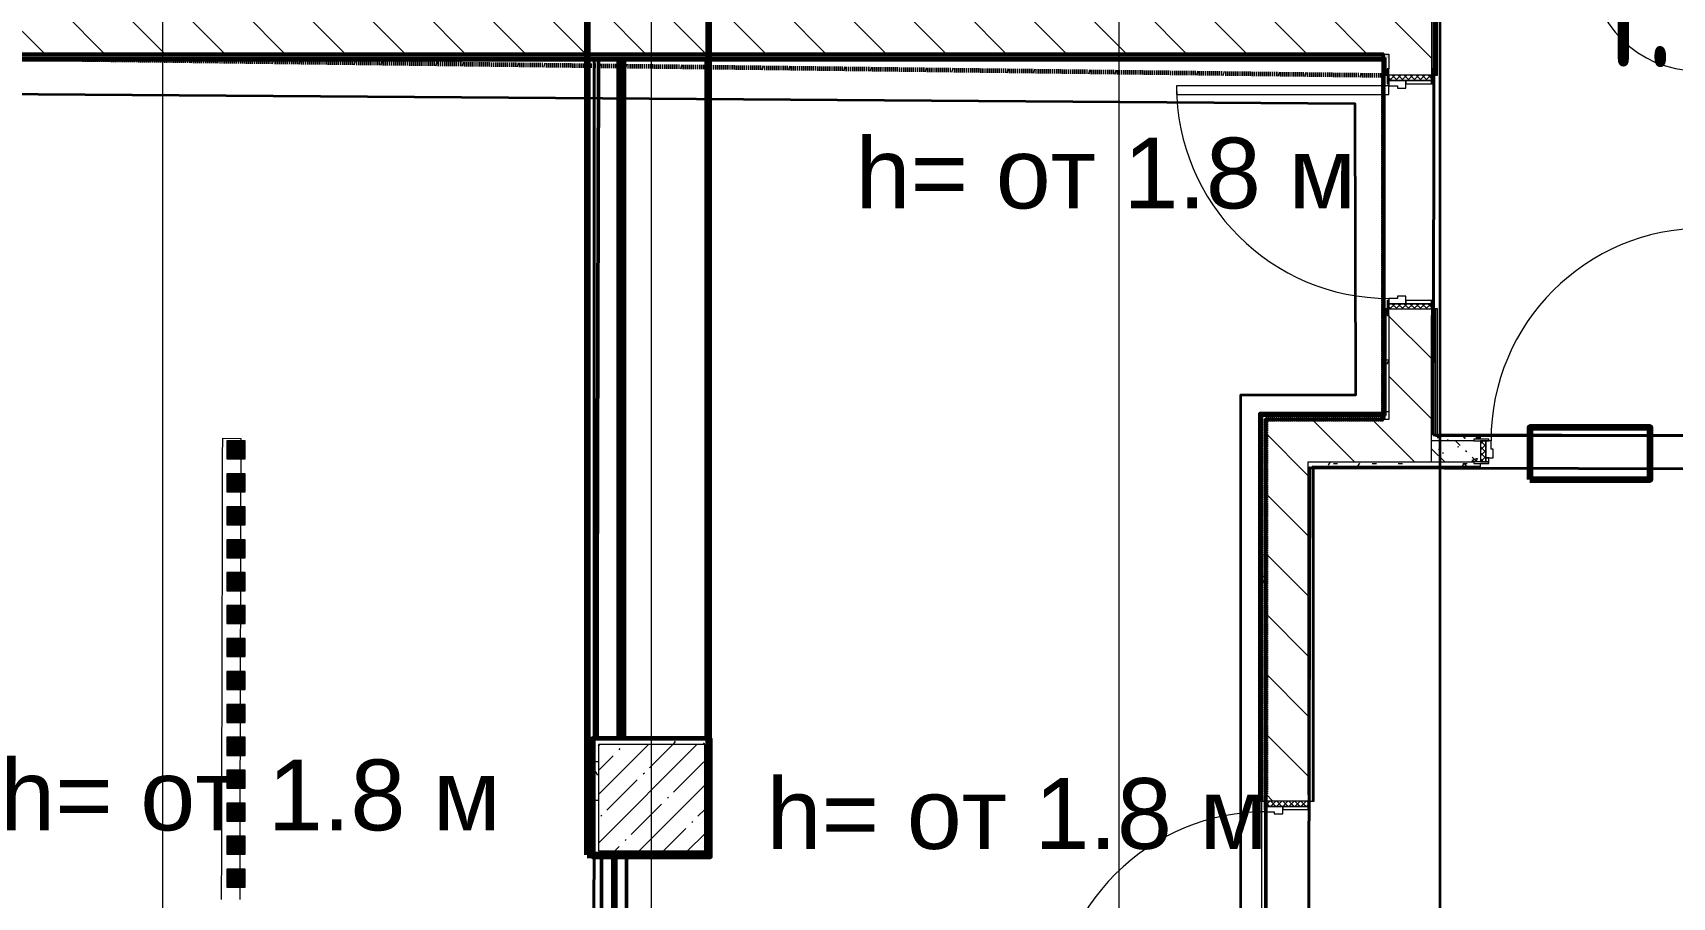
# Model space of a CAD drawing. Header units: millimetres. Extents: x -249154 to 415037, y -45458 to 354837.
# Drawn here: x 51613 to 59327, y 16415 to 20484 of the extents above; entities that cross this region are included whole.
import ezdxf

# ---------------------------------------------------------------- set-up
doc = ezdxf.new("R2010")
doc.units = ezdxf.units.MM
doc.linetypes.add('200_ШТРИХ__ш1_п0_6_', pattern=[320, 200, -120])
for name, color, linetype, lineweight in [('0) НЗ Ремонт штукатурка', 6, 'Continuous', 60), ('1) FK16', 1, 'Continuous', 50), ('1) FK2', 82, 'Continuous', 50), ('1) FK9 Плитка кухня', 102, 'Continuous', 40), ('2)1 штукатурка', 4, 'Continuous', 35), ('2)3 штукатурка', 1, 'Continuous', 50), ('3.3) Шпаклевка баз. фин. WD5-13', 160, 'Continuous', 140), ('4.4) РВР ремонт Штукатурки', 160, 'зигзаг', 35), ('5.10) WD10', 6, 'Continuous', 40), ('501 заделка отвертсии ком', 5, 'Continuous', 158), ('545 штукатурка цементом', 6, 'Continuous', 60), ('839 штук откосы', 3, 'Continuous', 158), ('874 шпакл откосы', 5, 'Continuous', 158), ('A-AREA-BNDY', 7, 'Continuous', 5), ('A-AREA-IDEN', 7, 'Continuous', 9), ('A-DOOR-2', 7, 'Continuous', 5), ('A-DOOR-FRAM-2', 7, 'Continuous', 5), ('A-FLOR', 7, 'Continuous', 9), ('A-WALL', 7, 'Continuous', 5), ('I-WALL', 7, 'Continuous', 5), ('S-COLS', 7, 'Continuous', 9), ('S-COLS-1', 7, 'Continuous', 5), ('Оси', 7, 'Continuous', 9)]:
    doc.layers.add(name, color=color, linetype=linetype, lineweight=lineweight)
for name, color, linetype, lineweight, true_color in [('1) FK10', 7, 'Continuous', 50, 0x11d2ff), ('A-DOOR-1', 7, 'Continuous', 5, 0xc0c0c0), ('A-DOOR-FRAM-1', 7, 'Continuous', 5, 0xc0c0c0), ('A-WALL-1', 9, 'Continuous', 5, 0x808080), ('A-WALL-FNSH-1', 9, 'Continuous', 5, 0x808080)]:
    doc.layers.add(name, color=color, linetype=linetype, lineweight=lineweight, true_color=true_color)
doc.styles.get("Standard").update_dxf_attribs({"font": 'arial.ttf'})
doc.styles.add('СПДС', font='ГОСТ тип А.ttf', dxfattribs={"width": 0.9})
doc.linetypes.add('зигзаг', pattern='A,0.00254,-5.08,[131,ltypeshp.shx,S=5.08,R=0,X=-5.08,Y=0],-10.16,[131,ltypeshp.shx,S=5.08,R=180,X=5.08,Y=0],-5.08', length=20.32254)
pattern_1 = [(135, (1751.41, 164.685), (-14.14214, -14.14214), []), (225, (1751.41, 164.685), (14.14214, -14.14214), [])]
pattern_2 = [(45, (-371.384, 164.685), (-14.1421, 14.1421), []), (135, (-371.384, 164.685), (-14.1421, -14.1421), [])]
pattern_3 = [(135, (64.7, -136.06), (-141.42136, -141.42136), [])]
pattern_4 = [(0, (64.7, -136.06), (243.84, 60.96), [20.117, -162.763, 20.117, -162.763, -975.36]), (0, (64.7, -136.06), (243.84, 60.96), [-365.76, 20.117, -345.643, 20.117, -162.763, -426.72]), (0, (64.7, -136.06), (243.84, 60.96), [-914.4, 20.117, -101.803, 20.117, -284.683]), (120, (156.14, -105.58), (-174.71291, 180.691634), [20.117, -162.763, 20.117, -162.763, -975.36]), (120, (156.14, -105.58), (-174.71291, 180.691634), [-365.76, 20.117, -345.643, 20.117, -162.763, -426.72]), (120, (156.14, -105.58), (-174.71291, 180.691634), [-914.4, 20.117, -101.803, 20.117, -284.683]), (240, (186.62, 16.34), (-69.12709, -241.651634), [20.117, -162.763, 20.117, -162.763, -975.36]), (240, (186.62, 16.34), (-69.12709, -241.651634), [-365.76, 20.117, -345.643, 20.117, -162.763, -426.72]), (240, (186.62, 16.34), (-69.12709, -241.651634), [-914.4, 20.117, -101.803, 20.117, -284.683])]

# ---------------------------------------------------------------- blocks, each defined once
blk = doc.blocks.new('110_Дверь_СКБ_1Ст_Внутренняя1 - Д-12 1100x2100h_дверь в горячий цех-32113407-Объем проектирования 1 этажа')
at = {"layer": 'A-DOOR-2'}
h = blk.add_hatch(dxfattribs=at)
h.set_pattern_fill('FP_75', color=256, style=0, pattern_type=2)
h.set_pattern_definition(pattern_1)
h.paths.add_polyline_path([(537.5, 100), (537.5, -100), (562.5, -100), (562.5, 100)])
at = {"layer": 'A-DOOR-FRAM-2'}
h = blk.add_hatch(dxfattribs=at)
h.set_pattern_fill('FP_76', color=256, style=0, pattern_type=2)
h.set_pattern_definition(pattern_2)
h.paths.add_polyline_path([(-537.5, 7), (-537.5, -100), (-512.5, -99.9), (-512.5, 100), (-537.5, 100)])
at = {"layer": 'A-DOOR-1'}
for p, q in [((-487.5, 1100), (-487.5, 100)), ((-447.5, 1100), (-487.5, 1100)), ((-447.5, 100), (-447.5, 1100)), ((-487.5, 100), (-447.5, 100))]:
    blk.add_line(p, q, dxfattribs=at)
blk.add_arc((-487.5, 100), 1000, 360, 90, dxfattribs=at)
at = {"layer": 'A-DOOR-FRAM-1'}
for p, q in [((-497.5, 108), (-567.5, 108)), ((-567.5, 108), (-567.5, 100)), ((-567.5, 100), (-497.5, 100)), ((-512.5, 100), (-537.5, 100)), ((-537.5, 100), (-537.5, -100)), ((-487.5, 100), (-512.5, 100)), ((-512.5, 100), (-512.5, 20)), ((-512.5, -100), (-512.5, 100)), ((-497.5, 100), (-512.5, 100)), ((-512.5, 100), (-512.5, 99)), ((-512.5, 99), (-497.5, 99)), ((-497.5, 100), (-497.5, 108)), ((-497.5, 99), (-497.5, 100)), ((-487.5, 60), (-487.5, 100)), ((512.5, 100), (512.5, 60)), ((537.5, 100), (512.5, 100)), ((592.5, 108), (522.5, 108)), ((522.5, 108), (522.5, 100)), ((537.5, 100), (522.5, 100)), ((522.5, 100), (522.5, 99)), ((522.5, 100), (592.5, 100)), ((522.5, 99), (537.5, 99)), ((537.5, 20), (537.5, 100)), ((562.5, 100), (537.5, 100)), ((537.5, 100), (537.5, -100)), ((537.5, 99), (537.5, 100)), ((562.5, -100), (562.5, 100)), ((592.5, 100), (592.5, 108)), ((-512.5, 20), (-477.5, 20)), ((-497.5, 20), (-512.5, 20)), ((-512.5, 20), (-512.5, -100)), ((-497.5, -100), (-497.5, 20)), ((-477.5, 60), (-487.5, 60)), ((-477.5, 20), (-477.5, 60)), ((512.5, 60), (502.5, 60)), ((502.5, 60), (502.5, 20)), ((502.5, 20), (537.5, 20)), ((537.5, 20), (522.5, 20)), ((522.5, 20), (522.5, -100)), ((537.5, -100), (537.5, 20)), ((-497.5, -100), (-567.5, -100)), ((-567.5, -100), (-567.5, -108)), ((-567.5, -108), (-497.5, -108)), ((-537.5, -100), (-512.5, -100)), ((-512.5, -100), (-497.5, -100)), ((-497.5, -108), (-497.5, -100)), ((522.5, -100), (537.5, -100)), ((592.5, -100), (522.5, -100)), ((522.5, -100), (522.5, -108)), ((522.5, -108), (592.5, -108)), ((537.5, -100), (562.5, -100)), ((592.5, -108), (592.5, -100))]:
    blk.add_line(p, q, dxfattribs=at)
blk = doc.blocks.new('110_Дверь_СКБ_1Ст_Внутренняя1 - Д-11 1100x2100h_кладовые _все__ коридор _между помещениями блока столовой__ моечные _все_-32089444-Объем проектирования 1 этажа')
at = {"layer": 'A-DOOR-2'}
h = blk.add_hatch(dxfattribs=at)
h.set_pattern_fill('FP_44', color=256, style=0, pattern_type=2)
h.set_pattern_definition([(135, (1751.41, 114.685), (-14.14214, -14.14214), []), (225, (1751.41, 114.685), (14.14214, -14.14214), [])])
h.paths.add_polyline_path([(537.5, -50), (562.5, -50), (562.5, 50), (537.5, 48.6)])
at = {"layer": 'A-DOOR-FRAM-2'}
h = blk.add_hatch(dxfattribs=at)
h.set_pattern_fill('FP_45', color=256, style=0, pattern_type=2)
h.set_pattern_definition([(45, (-371.384, 114.685), (-14.1421, 14.1421), []), (135, (-371.384, 114.685), (-14.1421, -14.1421), [])])
h.paths.add_polyline_path([(-537.5, -50), (-512.5, -50), (-512.5, 50), (-537.5, 50)])
at = {"layer": 'A-DOOR-1'}
for p, q in [((512.5, 1050), (472.5, 1050)), ((472.5, 1050), (472.5, 50)), ((512.5, 50), (512.5, 1050)), ((472.5, 50), (512.5, 50))]:
    blk.add_line(p, q, dxfattribs=at)
blk.add_arc((512.5, 50), 1000, 90, 180, dxfattribs=at)
at = {"layer": 'A-DOOR-FRAM-1'}
for p, q in [((-497.5, 58), (-567.5, 58)), ((-567.5, 58), (-567.5, 50)), ((-567.5, 50), (-497.5, 50)), ((-512.5, 50), (-537.5, 50)), ((-537.5, 50), (-537.5, -50)), ((-487.5, 50), (-512.5, 50)), ((-512.5, 50), (-512.5, -30)), ((-512.5, -50), (-512.5, 50)), ((-497.5, 50), (-512.5, 50)), ((-512.5, 50), (-512.5, 49)), ((-512.5, 49), (-497.5, 49)), ((-497.5, 50), (-497.5, 58)), ((-497.5, 49), (-497.5, 50)), ((-487.5, 10), (-487.5, 50)), ((-477.5, 10), (-487.5, 10)), ((-477.5, -30), (-477.5, 10)), ((512.5, 10), (502.5, 10)), ((502.5, 10), (502.5, -30)), ((512.5, 50), (512.5, 10)), ((537.5, 50), (512.5, 50)), ((592.5, 58), (522.5, 58)), ((522.5, 58), (522.5, 50)), ((537.5, 50), (522.5, 50)), ((522.5, 50), (522.5, 49)), ((522.5, 50), (592.5, 50)), ((522.5, 49), (537.5, 49)), ((537.5, -30), (537.5, 50)), ((562.5, 50), (537.5, 50)), ((537.5, 50), (537.5, -50)), ((537.5, 49), (537.5, 50)), ((562.5, -50), (562.5, 50)), ((592.5, 50), (592.5, 58)), ((-497.5, -50), (-567.5, -50)), ((-567.5, -50), (-567.5, -58)), ((-567.5, -58), (-497.5, -58)), ((-537.5, -50), (-512.5, -50)), ((-512.5, -30), (-477.5, -30)), ((-497.5, -30), (-512.5, -30)), ((-512.5, -30), (-512.5, -50)), ((-512.5, -50), (-497.5, -50)), ((-497.5, -50), (-497.5, -30)), ((-497.5, -58), (-497.5, -50)), ((502.5, -30), (537.5, -30)), ((537.5, -30), (522.5, -30)), ((522.5, -30), (522.5, -50)), ((522.5, -50), (537.5, -50)), ((592.5, -50), (522.5, -50)), ((522.5, -50), (522.5, -58)), ((522.5, -58), (592.5, -58)), ((537.5, -50), (537.5, -30)), ((537.5, -50), (562.5, -50)), ((592.5, -58), (592.5, -50))]:
    blk.add_line(p, q, dxfattribs=at)
blk = doc.blocks.new('BSC_Колонна _Прямоугольная - 500х500-V88-Объем проектирования 1 этажа')
at = {"layer": 'S-COLS-1'}
h = blk.add_hatch(dxfattribs=at)
h.set_pattern_fill('FP_106', color=256, style=0, pattern_type=2)
h.set_pattern_definition([(45, (-54460, -17020), (-114.04925, 114.04925), []), (45, (-54345.95, -17020), (-114.04925, 114.04925), [201.613, -40.323, 6.706, -33.617])])
h.paths.add_polyline_path([(-250, -250), (250, -250), (250, 250), (-250, 250), (-250, -228)])
for p, q in [((250, 250), (-250, 250)), ((-250, 250), (-250, -250)), ((250, -250), (250, 250)), ((-250, -250), (250, -250))]:
    blk.add_line(p, q, dxfattribs=at)
blk = doc.blocks.new('110_Дверь_СКБ_1Ст_Внутренняя1 - Д-12 EIW 1100x2100h_кладовые _все__ коридор _между помещениями блока столовой__ моечные _все_-32936079-Объем проектирования 1 этажа')
at = {"layer": 'A-DOOR-2'}
h = blk.add_hatch(dxfattribs=at)
h.set_pattern_fill('FP_75', color=256, style=0, pattern_type=2)
h.set_pattern_definition(pattern_1)
h.paths.add_polyline_path([(537.5, -100), (562.5, -100), (562.5, 100), (537.5, 100)])
at = {"layer": 'A-DOOR-FRAM-2'}
h = blk.add_hatch(dxfattribs=at)
h.set_pattern_fill('FP_76', color=256, style=0, pattern_type=2)
h.set_pattern_definition(pattern_2)
h.paths.add_polyline_path([(-537.5, -100), (-512.5, -99.2), (-512.5, 100), (-537.5, 100)])
at = {"layer": 'A-DOOR-1'}
for p, q in [((512.5, 1100), (472.5, 1100)), ((472.5, 1100), (472.5, 100)), ((512.5, 100), (512.5, 1100)), ((472.5, 100), (512.5, 100))]:
    blk.add_line(p, q, dxfattribs=at)
blk.add_arc((512.5, 100), 1000, 90, 180, dxfattribs=at)
at = {"layer": 'A-DOOR-FRAM-1'}
for p, q in [((-497.5, 108), (-567.5, 108)), ((-567.5, 108), (-567.5, 100)), ((-567.5, 100), (-497.5, 100)), ((-512.5, 100), (-537.5, 100)), ((-537.5, 100), (-537.5, -100)), ((-487.5, 100), (-512.5, 100)), ((-512.5, 100), (-512.5, 20)), ((-512.5, -100), (-512.5, 100)), ((-497.5, 100), (-512.5, 100)), ((-512.5, 100), (-512.5, 99)), ((-512.5, 99), (-497.5, 99)), ((-497.5, 100), (-497.5, 108)), ((-497.5, 99), (-497.5, 100)), ((-487.5, 60), (-487.5, 100)), ((512.5, 100), (512.5, 60)), ((537.5, 100), (512.5, 100)), ((592.5, 108), (522.5, 108)), ((522.5, 108), (522.5, 100)), ((537.5, 100), (522.5, 100)), ((522.5, 100), (522.5, 99)), ((522.5, 100), (592.5, 100)), ((522.5, 99), (537.5, 99)), ((537.5, 20), (537.5, 100)), ((562.5, 100), (537.5, 100)), ((537.5, 100), (537.5, -100)), ((537.5, 99), (537.5, 100)), ((562.5, -100), (562.5, 100)), ((592.5, 100), (592.5, 108)), ((-512.5, 20), (-477.5, 20)), ((-497.5, 20), (-512.5, 20)), ((-512.5, 20), (-512.5, -100)), ((-497.5, -100), (-497.5, 20)), ((-477.5, 60), (-487.5, 60)), ((-477.5, 20), (-477.5, 60)), ((512.5, 60), (502.5, 60)), ((502.5, 60), (502.5, 20)), ((502.5, 20), (537.5, 20)), ((537.5, 20), (522.5, 20)), ((522.5, 20), (522.5, -100)), ((537.5, -100), (537.5, 20)), ((-497.5, -100), (-567.5, -100)), ((-567.5, -100), (-567.5, -108)), ((-567.5, -108), (-497.5, -108)), ((-537.5, -100), (-512.5, -100)), ((-512.5, -100), (-497.5, -100)), ((-497.5, -108), (-497.5, -100)), ((522.5, -100), (537.5, -100)), ((592.5, -100), (522.5, -100)), ((522.5, -100), (522.5, -108)), ((522.5, -108), (592.5, -108)), ((537.5, -100), (562.5, -100)), ((592.5, -108), (592.5, -100))]:
    blk.add_line(p, q, dxfattribs=at)
blk = doc.blocks.new('Марка_Помещения - Номер-25198446-Объем проектирования 1 этажа')
at = {"layer": 'A-AREA-IDEN'}
for start, end in [(360, 180), (180, 360)]:
    blk.add_arc((0, 0), 2.5, start, end, dxfattribs=at)

msp = doc.modelspace()

# ---------------------------------------------------------------- hatches: boundary and pattern name
at = {"layer": 'I-WALL'}
h = msp.add_hatch(dxfattribs=at)
h.set_pattern_fill('FP_23', color=256, style=0, pattern_type=2)
h.set_pattern_definition(pattern_3)
h.paths.add_polyline_path([(51464.7, 20383.9), (51664.7, 20383.9), (51664.7, 23833.9), (51464.7, 23833.9), (51464.7, 20385.6)])
h.paths.add_polyline_path([(51464.7, 24833.9), (51664.7, 24833.9), (51664.7, 25413.9), (51464.7, 25413.9), (51464.7, 25296.2)])
h.paths.add_polyline_path([(51464.7, 26363.9), (51664.7, 26363.9), (51664.7, 26763.9), (51464.7, 26763.9), (51464.7, 26369.9)])
h = msp.add_hatch(dxfattribs=at)
h.set_pattern_fill('FP_191', color=256, style=0, pattern_type=2)
h.set_pattern_definition(pattern_4)
h.paths.add_polyline_path([(58214.6, 18583.9), (58214.7, 18583.9), (58214.7, 19183.9), (58202.7, 19183.9), (58202.7, 19153.9), (58194.7, 19153.9), (58194.7, 18583.9)])
h.paths.add_polyline_path([(58202.7, 20283.9), (58214.7, 20283.9), (58214.7, 24673.9), (58194.7, 24673.9), (58194.7, 20313.9), (58202.7, 20313.9), (58202.7, 20292.3)])
h = msp.add_hatch(dxfattribs=at)
h.set_pattern_fill('FP_23', color=256, style=0, pattern_type=2)
h.set_pattern_definition(pattern_3)
h.paths.add_polyline_path([(54478.2, 20383.9), (58194.7, 20383.9), (58194.7, 20583.9), (51664.7, 20583.9), (51664.7, 20383.9), (54274.7, 20383.9)])
h = msp.add_hatch(dxfattribs=at)
h.set_pattern_fill('FP_191', color=256, style=0, pattern_type=2)
h.set_pattern_definition(pattern_4)
h.paths.add_polyline_path([(57994.7, 20363.9), (57994.7, 20383.9), (51464.7, 20383.9), (51464.7, 20363.9), (57974.7, 20363.9)])
h = msp.add_hatch(dxfattribs=at)
h.set_pattern_fill('FP_23', color=256, style=0, pattern_type=2)
h.set_pattern_definition(pattern_3)
h.paths.add_polyline_path([(58194.7, 18463.9), (58194.7, 19183.9), (57994.7, 19183.9), (57994.7, 18463.9), (58023.4, 18463.9)])
h.paths.add_polyline_path([(57994.7, 20283.9), (58194.7, 20283.9), (58194.7, 20383.9), (57994.7, 20383.9), (57994.7, 20313.9)])
h = msp.add_hatch(dxfattribs=at)
h.set_pattern_fill('FP_191', color=256, style=0, pattern_type=2)
h.set_pattern_definition(pattern_4)
h.paths.add_polyline_path([(57974.7, 18663.9), (57994.7, 18663.9), (57993.5, 19153.9), (57986.7, 19153.9), (57986.7, 19183.9), (57974.7, 19183.9), (57974.7, 18683.9)])
h.paths.add_polyline_path([(57986.7, 20283.9), (57986.7, 20313.9), (57994.7, 20313.9), (57994.7, 20363.9), (57974.7, 20363.9), (57974.7, 20283.9)])
h = msp.add_hatch(dxfattribs=at)
h.set_pattern_fill('FP_191', color=256, style=0, pattern_type=2)
h.set_pattern_definition(pattern_4)
h.paths.add_polyline_path([(57634.7, 18663.9), (57974.7, 18663.9), (57974.4, 18683.9), (57394.7, 18683.9), (57394.7, 18663.9), (57614.7, 18663.9)])
h = msp.add_hatch(dxfattribs=at)
h.set_pattern_fill('FP_191', color=256, style=0, pattern_type=2)
h.set_pattern_definition(pattern_4)
h.paths.add_polyline_path([(57410, 15667.7), (57414.7, 15667.7), (57414.7, 15737.7), (57406.7, 15737.7), (57406.7, 15767.7), (57394.7, 15767.7), (57394.7, 15667.7)])
h.paths.add_polyline_path([(57406.7, 16867.7), (57406.7, 16897.7), (57414.7, 16897.7), (57414.7, 18663.9), (57394.7, 18663.9), (57394.7, 16867.7)])
h = msp.add_hatch(dxfattribs=at)
h.set_pattern_fill('FP_23', color=256, style=0, pattern_type=2)
h.set_pattern_definition(pattern_3)
h.paths.add_polyline_path([(57614.7, 15667.7), (57614.7, 15767.7), (57414.7, 15767.7), (57414.7, 15667.7), (57507.7, 15667.7)])
h.paths.add_polyline_path([(57614.7, 16867.7), (57614.7, 18663.9), (57414.7, 18663.9), (57414.7, 16867.7), (57507.7, 16867.7)])
h = msp.add_hatch(dxfattribs=at)
h.set_pattern_fill('FP_23', color=256, style=0, pattern_type=2)
h.set_pattern_definition(pattern_3)
h.paths.add_polyline_path([(57994.7, 18463.9), (57994.7, 18663.9), (57614.7, 18663.9), (57614.7, 18463.9), (57974.7, 18463.9)])
for points in [[(52611.8, 18477.9), (52611.8, 18562.9), (52526.8, 18562.9), (52526.8, 18477.9)], [(52609.6, 18322.9), (52611.8, 18322.9), (52611.8, 18407.9), (52526.8, 18406.3), (52526.8, 18322.9)], [(52611.8, 18167.9), (52611.8, 18252.9), (52526.8, 18252.9), (52526.8, 18167.9)], [(52611.8, 18012.9), (52611.8, 18097.9), (52526.8, 18097.9), (52526.8, 18012.9)], [(52526.8, 17857.9), (52611.8, 17857.9), (52611.8, 17942.9), (52526.8, 17942.9), (52526.8, 17876.3)], [(52526.8, 17702.9), (52611.8, 17702.9), (52611.8, 17787.9), (52526.8, 17787.9)], [(52611.8, 17547.9), (52611.8, 17632.9), (52526.8, 17632.9), (52526.8, 17547.9), (52535, 17547.9)], [(52526.8, 17392.9), (52611.8, 17392.9), (52611.8, 17477.9), (52526.8, 17477.9)], [(52611.8, 17237.9), (52611.8, 17322.9), (52526.8, 17322.9), (52526.8, 17237.9)], [(52526.8, 17082.9), (52611.8, 17082.9), (52611.8, 17167.9), (52526.8, 17167.9), (52526.8, 17094.4)], [(52526.8, 16927.9), (52611.8, 16927.9), (52611.8, 17012.9), (52526.8, 17012.9), (52526.8, 16953.4)], [(52526.8, 16772.9), (52611.8, 16772.9), (52611.8, 16857.9), (52526.8, 16857.9), (52526.8, 16814.5)], [(52611.8, 16617.9), (52611.8, 16702.9), (52526.8, 16702.9), (52526.8, 16617.9)], [(52611.8, 16462.9), (52611.8, 16547.9), (52526.8, 16547.9), (52526.8, 16462.9)]]:
    msp.add_hatch(color=256, dxfattribs=at).paths.add_polyline_path(points)
h = msp.add_hatch(dxfattribs=at)
h.set_pattern_fill('FP_191', color=256, style=0, pattern_type=2)
h.set_pattern_definition(pattern_4)
h.paths.add_polyline_path([(60599.6, 18563.9), (60674.7, 18563.9), (60674.7, 18583.9), (59524.7, 18583.9), (59524.7, 18571.9), (59554.7, 18571.9), (59554.7, 18563.9), (60274.7, 18563.9)])
h.paths.add_polyline_path([(58214.7, 18563.9), (58394.7, 18563.9), (58394.7, 18571.9), (58424.7, 18571.9), (58424.7, 18583.9), (58194.7, 18583.9), (58194.7, 18563.9)])
h = msp.add_hatch(dxfattribs=at)
h.set_pattern_fill('FP_41', color=256, style=0, pattern_type=2)
h.set_pattern_definition([(135, (64.7, -136.06), (-150.8683, -150.8683), [213.36, -35.56, 7.112, -35.56]), (135, (64.7, 14.71), (-150.8683, -150.8683), []), (50, (64.7, -136.06), (255.0577, -22.3145), [26.67, -293.37]), (355, (64.7, -136.06), (-49.3404, 267.4791), [21.336, -234.696]), (100.451, (85.96, -137.92), (205.7195, 245.1636), [22.666, -249.326]), (46.184, (64.7, -64.94), (379.511, -58.86), [40.005, -440.055]), (96.636, (96.33, -69.85), (332.3634, 346.399), [33.999, -373.989]), (351.184, (64.7, -64.94), (332.3669, 346.3953), [32.004, -352.044]), (21, (100.26, -82.72), (212.2602, -143.1711), [26.67, -293.37]), (326, (100.26, -82.72), (86.5224, 257.8632), [21.336, -234.696]), (71.451, (117.95, -94.65), (298.78395, 114.6901), [22.666, -249.326]), (37.5, (64.7, -136.06), (4.32385, 118.37751), [6.706, -225.146, 6.706, -231.546, -235.585]), (37.5, (64.7, -136.06), (4.32385, 118.37751), [-470.103, 6.706, -228.879]), (7.5, (64.7, -136.06), (93.54758, 140.2533), [6.706, -129.134, 6.706, -219.812, -89.789]), (7.5, (64.7, -136.06), (93.54758, 140.2533), [-362.356, 6.706, -83.083]), (327.5, (-14.6, -136.06), (189.82734, -8.02019), [6.706, -82.194, 6.706, -270.662, -368.046]), (327.5, (-14.6, -136.06), (189.82734, -8.02019), [-366.268, 6.706, -361.34]), (317.5, (-50.16, -136.06), (207.38114, 35.59764), [6.706, -108.864, 6.706, -177.495, -261.366]), (317.5, (-50.16, -136.06), (207.38114, 35.59764), [-299.771, 6.706, -254.66])])
h.paths.add_polyline_path([(60653.4, 18463.9), (60674.7, 18463.9), (60674.7, 18563.9), (59524.7, 18563.9), (59524.7, 18463.9), (60274.7, 18463.9)])
h.paths.add_polyline_path([(58214.7, 18463.9), (58424.7, 18463.9), (58424.7, 18563.9), (58194.7, 18563.9), (58194.7, 18463.9)])
h = msp.add_hatch(dxfattribs=at)
h.set_pattern_fill('FP_191', color=256, style=0, pattern_type=2)
h.set_pattern_definition(pattern_4)
h.paths.add_polyline_path([(60654.7, 18443.9), (60794.7, 18443.9), (60794.7, 18463.9), (59554.7, 18463.9), (59554.7, 18455.9), (59524.7, 18455.9), (59524.7, 18443.9), (60274.7, 18443.9)])
h.paths.add_polyline_path([(57994.7, 18443.9), (58424.7, 18443.9), (58424.7, 18455.9), (58394.7, 18455.9), (58394.7, 18463.9), (57614.7, 18463.9), (57614.7, 18443.9), (57974.7, 18443.9)])
h = msp.add_hatch(dxfattribs=at)
h.set_pattern_fill('FP_191', color=256, style=0, pattern_type=2)
h.set_pattern_definition(pattern_4)
h.paths.add_polyline_path([(57634.7, 11763.9), (57634.7, 15767.7), (57622.7, 15767.7), (57622.7, 15737.7), (57614.7, 15737.7), (57614.7, 11763.9)])
h.paths.add_polyline_path([(57634.7, 16867.7), (57634.7, 18443.9), (57614.7, 18443.9), (57615.1, 16897.7), (57622.7, 16897.7), (57622.7, 16867.7)])
h = msp.add_hatch(dxfattribs=at)
h.set_pattern_fill('FP_191', color=256, style=0, pattern_type=2)
h.set_pattern_definition(pattern_4)
h.paths.add_polyline_path([(54774.7, 17133.9), (54772.9, 17153.9), (54254.7, 17153.9), (54254.7, 17133.9), (54746.9, 17133.9)])
h = msp.add_hatch(dxfattribs=at)
h.set_pattern_fill('FP_191', color=256, style=0, pattern_type=2)
h.set_pattern_definition(pattern_4)
h.paths.add_polyline_path([(54254.7, 16613.9), (54274.7, 16613.9), (54274.7, 17133.9), (54254.7, 17133.9), (54254.7, 16747.1)])
h = msp.add_hatch(dxfattribs=at)
h.set_pattern_fill('FP_191', color=256, style=0, pattern_type=2)
h.set_pattern_definition(pattern_4)
h.paths.add_polyline_path([(54794.7, 16633.9), (54794.7, 17153.9), (54774.7, 17153.9), (54774.7, 16633.9)])
h = msp.add_hatch(dxfattribs=at)
h.set_pattern_fill('FP_191', color=256, style=0, pattern_type=2)
h.set_pattern_definition(pattern_4)
h.paths.add_polyline_path([(54663.5, 16613.9), (54794.7, 16613.9), (54794.7, 16633.9), (54274.7, 16633.9), (54274.7, 16613.9), (54413.1, 16613.9)])

# ---------------------------------------------------------------- linework, layer by layer
at = {"layer": '0) НЗ Ремонт штукатурка', "color": 4, "linetype": '200_ШТРИХ__ш1_п0_6_', "ltscale": 0.03}
msp.add_lwpolyline([(51464.7, 25383.9), (51444.7, 20363.9), (57966.7, 20283.9), (57966.7, 18663.9), (57414.7, 18663.9), (57414.7, 16897.7)], dxfattribs=at)
at = {"layer": '1) FK10'}
for p, q in [((57966.7, 20283.9), (57966.7, 20355.9)), ((57966.7, 20283.9), (57974.7, 20283.9)), ((57966.7, 18691.9), (57966.7, 19183.9)), ((57974.7, 19183.9), (57966.7, 19183.9))]:
    msp.add_line(p, q, dxfattribs=at)
for points in [[(57966.7, 20355.9), (51436.7, 20355.9), (51436.7, 25413.9)], [(57966.7, 18691.9), (57386.7, 18691.9), (57386.7, 16867.7)]]:
    msp.add_lwpolyline(points, dxfattribs=at)
at = {"layer": '1) FK16'}
msp.add_lwpolyline([(54802.7, 17161.9), (54246.7, 17161.9), (54246.7, 16605.9), (54802.7, 16605.9)], close=True, dxfattribs=at)
at = {"layer": '1) FK2'}
for points in [[(51464.7, 26273.9), (51464.7, 20383.9), (57966.7, 20383.9), (57966.7, 18663.9), (57414.7, 18663.9), (57414.7, 15695.7), (56640, 15695.7), (56640, 11763.9), (54834.7, 11783.9), (54834.7, 12163.9), (54179, 12163.9)], [(54267.2, 17170.1), (54274.7, 20355.9)], [(54398, 17161.9), (54398, 20355.9)], [(54288.9, 16613.9), (54288.9, 12163.9)], [(54407.4, 12163.9), (54407.4, 16605.9)]]:
    msp.add_lwpolyline(points, dxfattribs=at)
msp.add_lwpolyline([(54253.7, 16605.9), (54802.7, 16605.9), (54802.7, 17161.9), (54253.7, 17161.9)], close=True, dxfattribs=at)
at = {"layer": '1) FK9 Плитка кухня', "flags": 128}
for points in [[(66715.6, 23170.9), (66718.9, 24594.9), (60796.9, 24608.8), (60782.4, 18428.8), (57622.4, 18436.3), (57606.8, 11785.3), (60160.8, 11779.3), (60161.7, 12186.3), (60817.7, 12184.7), (60816.8, 11784.7), (66160.8, 11772.2), (66161.7, 12172.2), (66561.7, 12171.3), (66569.2, 15365.2), (65719.2, 15367.2), (65736.4, 22673.2), (66186.4, 22672.2), (66187.6, 23172.2)], [(58202.8, 18590.9), (60626.8, 18585.2), (60636.1, 22579.2), (60236.1, 22580.1), (60237.5, 23136.1), (60637.5, 23135.2), (60641, 24666.2), (59869, 24668), (58769.1, 24670.6), (58217.1, 24671.9)]]:
    msp.add_lwpolyline(points, close=True, dxfattribs=at)
at = {"layer": '2)1 штукатурка'}
msp.add_lwpolyline([(42223.7, 27213.9), (58233.7, 27213.9), (58233.7, 10843.9), (42223.7, 10843.9)], close=True, dxfattribs=at)
at = {"layer": '2)3 штукатурка'}
for points in [[(51444.7, 25413.9), (51444.7, 20363.9), (57974.7, 20363.9), (57974.7, 20283.9)], [(57974.7, 19183.9), (57974.7, 18683.9), (57394.7, 18683.9), (57394.7, 16867.7)]]:
    msp.add_lwpolyline(points, dxfattribs=at)
at = {"layer": '3.3) Шпаклевка баз. фин. WD5-13', "ltscale": 0.5}
for points in [[(54374.8, 17169.9), (54374.8, 20355.9)], [(54349.4, 16613.9), (54349.4, 12192.9)]]:
    msp.add_lwpolyline(points, dxfattribs=at)
at = {"layer": '4.4) РВР ремонт Штукатурки', "ltscale": 0.1}
msp.add_lwpolyline([(51232.1, 26273.9), (51194.7, 20198.1), (57834.3, 20150.9), (57837, 18778.7), (57295.5, 18778.7), (57295.5, 15817.7)], dxfattribs=at)
at = {"layer": '5.10) WD10'}
for points in [[(54254.7, 17153.9), (54254.7, 20355.9)], [(54224.7, 12163.9), (54254.7, 16614.2)]]:
    msp.add_lwpolyline(points, dxfattribs=at)
at = {"layer": '501 заделка отвертсии ком', "ltscale": 0.5}
msp.add_lwpolyline([(58657.8, 18380.7), (59223.2, 18380.7), (59223.2, 18626.5), (58657.8, 18626.5)], close=True, dxfattribs=at)
at = {"layer": '545 штукатурка цементом'}
msp.add_lwpolyline([(54802.7, 17161.9), (54246.7, 17161.9), (54246.7, 16605.9), (54802.7, 16605.9)], close=True, dxfattribs=at)
at = {"layer": '839 штук откосы', "ltscale": 0.5}
msp.add_lwpolyline([(54222.1, 16614.2), (54793.5, 16614.2), (54793.5, 23148.9), (54222.1, 23148.9)], close=True, dxfattribs=at)
at = {"layer": '874 шпакл откосы', "ltscale": 0.5}
msp.add_lwpolyline([(54222.1, 16614.2), (54793.5, 16614.2), (54793.5, 23148.9), (54222.1, 23148.9)], close=True, dxfattribs=at)
at = {"layer": 'A-AREA-BNDY', "flags": 128}
msp.add_lwpolyline([(52501.7, 16405.3), (52501.8, 16475.3), (52502, 16560.3), (52502.2, 16630.3), (52502.4, 16715.3), (52502.6, 16785.3), (52502.8, 16870.3), (52502.9, 16940.3), (52503.1, 17025.3), (52503.3, 17095.3), (52503.5, 17180.3), (52503.7, 17250.3), (52503.9, 17335.3), (52504, 17405.3), (52504.2, 17490.3), (52504.4, 17560.3), (52504.6, 17645.3), (52504.8, 17715.3), (52505, 17800.3), (52505.1, 17870.3), (52505.3, 17955.3), (52505.5, 18025.3), (52505.7, 18110.3), (52505.8, 18180.3), (52506, 18265.3), (52506.2, 18335.3), (52506.4, 18420.3), (52506.6, 18490.3), (52506.8, 18575.3), (52591.8, 18575.1), (52591.6, 18490.1), (52591.4, 18420.1), (52591.2, 18335.1), (52591, 18265.1), (52590.8, 18180.1), (52590.7, 18110.1), (52590.5, 18025.1), (52590.3, 17955.1), (52590.1, 17870.1), (52590, 17800.1), (52589.8, 17715.1), (52589.6, 17645.1), (52589.4, 17560.1), (52589.2, 17490.1), (52589, 17405.1), (52588.9, 17335.1), (52588.7, 17250.1), (52588.5, 17180.1), (52588.3, 17095.1), (52588.1, 17025.1), (52587.9, 16940.1), (52587.8, 16870.1), (52587.6, 16785.1), (52587.4, 16715.1), (52587.2, 16630.1), (52587, 16560.1), (52586.8, 16475.1), (52586.7, 16405.1)], dxfattribs=at)
msp.add_lwpolyline([(54223.4, 17170.2), (54779.4, 17168.9), (54778.1, 16612.9), (54222.1, 16614.2)], close=True, dxfattribs=at)
at = {"layer": 'A-FLOR'}
for p, q in [((54274.7, 17161.9), (54274.7, 20355.9)), ((54774.7, 20355.9), (54774.7, 17161.9)), ((57974.7, 20283.9), (57974.7, 20233.9)), ((58202.7, 20283.9), (58214.7, 20283.9)), ((57974.7, 20193.9), (57974.7, 19183.9)), ((57986.7, 19183.9), (57974.7, 19183.9)), ((58214.7, 19183.9), (58202.7, 19183.9)), ((59434.7, 18583.9), (58424.7, 18583.9)), ((58424.7, 18571.9), (58424.7, 18583.9)), ((58424.7, 18443.9), (58424.7, 18455.9)), ((54794.7, 17161.9), (54253.7, 17161.9)), ((57394.7, 16867.7), (57394.7, 15857.7)), ((57394.7, 16867.7), (57406.7, 16867.7)), ((57622.7, 16867.7), (57634.7, 16867.7)), ((54253.7, 16605.9), (54794.7, 16605.9))]:
    msp.add_line(p, q, dxfattribs=at)
at = {"layer": 'A-WALL'}
for p, q in [((58214.7, 24672.9), (58214.7, 20283.9)), ((51464.7, 20383.9), (57994.7, 20383.9)), ((57974.7, 20363.9), (51444.7, 20363.9)), ((57974.7, 20363.9), (57974.7, 20283.9)), ((57974.7, 19183.9), (57974.7, 18683.9)), ((58214.7, 18583.9), (58214.7, 19183.9)), ((57974.7, 18683.9), (57394.7, 18683.9)), ((58394.7, 18563.9), (58194.7, 18563.9)), ((58424.7, 18583.9), (58214.7, 18583.9)), ((57634.7, 18443.9), (58424.7, 18443.9)), ((57634.7, 18435.9), (57634.7, 18443.9)), ((57634.7, 18435.9), (57634.7, 18435.9))]:
    msp.add_line(p, q, dxfattribs=at)
at = {"layer": 'A-WALL-1'}
for p, q in [((58194.7, 24753.9), (58194.7, 20313.9)), ((57994.7, 20383.9), (57994.7, 20313.9)), ((57974.7, 20283.9), (57986.7, 20283.9)), ((57994.7, 19153.9), (57994.7, 18663.9)), ((58194.7, 18463.9), (58194.7, 19153.9)), ((57394.7, 18683.9), (57394.7, 16867.7)), ((57414.7, 18663.9), (57414.7, 16897.7)), ((57994.7, 18663.9), (57414.7, 18663.9)), ((57614.7, 16897.7), (57614.7, 18463.9)), ((57614.7, 18463.9), (58394.7, 18463.9))]:
    msp.add_line(p, q, dxfattribs=at)
at = {"layer": 'A-WALL-FNSH-1'}
for p, q in [((58222.7, 20283.9), (58222.7, 24672.9)), ((51436.7, 20355.9), (57966.7, 20355.9)), ((57966.7, 20355.9), (57966.7, 20283.9)), ((57966.7, 20283.9), (57974.7, 20283.9)), ((58214.7, 20283.9), (58222.7, 20283.9)), ((57966.7, 19183.9), (57966.7, 18691.9)), ((57974.7, 19183.9), (57966.7, 19183.9)), ((58222.7, 19183.9), (58214.7, 19183.9)), ((58222.7, 18591.9), (58222.7, 19183.9)), ((57966.7, 18691.9), (57386.7, 18691.9)), ((57386.7, 18691.9), (57386.7, 16867.7)), ((58424.7, 18591.9), (58222.7, 18591.9)), ((58424.7, 18583.9), (58424.7, 18591.9)), ((52611.8, 18562.9), (52526.8, 18562.9)), ((52526.8, 18562.9), (52526.8, 18477.9)), ((52611.8, 18477.9), (52611.8, 18562.9)), ((52526.8, 18477.9), (52611.8, 18477.9)), ((57642.7, 16867.7), (57642.7, 18443.9)), ((58424.7, 18435.9), (58424.7, 18443.9)), ((52611.8, 18407.9), (52526.8, 18407.9)), ((52526.8, 18407.9), (52526.8, 18322.9)), ((52611.8, 18322.9), (52611.8, 18407.9)), ((57634.7, 18435.9), (58424.7, 18435.9)), ((57634.7, 18435.9), (57634.7, 16867.7)), ((52526.8, 18322.9), (52611.8, 18322.9)), ((52611.8, 18252.9), (52526.8, 18252.9)), ((52526.8, 18252.9), (52526.8, 18167.9)), ((52611.8, 18167.9), (52611.8, 18252.9)), ((52526.8, 18167.9), (52611.8, 18167.9)), ((52611.8, 18097.9), (52526.8, 18097.9)), ((52526.8, 18097.9), (52526.8, 18012.9)), ((52611.8, 18012.9), (52611.8, 18097.9)), ((52526.8, 18012.9), (52611.8, 18012.9)), ((52611.8, 17942.9), (52526.8, 17942.9)), ((52526.8, 17942.9), (52526.8, 17857.9)), ((52611.8, 17857.9), (52611.8, 17942.9)), ((52526.8, 17857.9), (52611.8, 17857.9)), ((52611.8, 17787.9), (52526.8, 17787.9)), ((52526.8, 17787.9), (52526.8, 17702.9)), ((52611.8, 17702.9), (52611.8, 17787.9)), ((52526.8, 17702.9), (52611.8, 17702.9)), ((52611.8, 17632.9), (52526.8, 17632.9)), ((52526.8, 17632.9), (52526.8, 17547.9)), ((52611.8, 17547.9), (52611.8, 17632.9)), ((52526.8, 17547.9), (52611.8, 17547.9)), ((52611.8, 17477.9), (52526.8, 17477.9)), ((52526.8, 17477.9), (52526.8, 17392.9)), ((52611.8, 17392.9), (52611.8, 17477.9)), ((52526.8, 17392.9), (52611.8, 17392.9)), ((52611.8, 17322.9), (52526.8, 17322.9)), ((52526.8, 17322.9), (52526.8, 17237.9)), ((52611.8, 17237.9), (52611.8, 17322.9)), ((52526.8, 17237.9), (52611.8, 17237.9)), ((52611.8, 17167.9), (52526.8, 17167.9)), ((52526.8, 17167.9), (52526.8, 17082.9)), ((52611.8, 17082.9), (52611.8, 17167.9)), ((52526.8, 17082.9), (52611.8, 17082.9)), ((52611.8, 17012.9), (52526.8, 17012.9)), ((52526.8, 17012.9), (52526.8, 16927.9)), ((52611.8, 16927.9), (52611.8, 17012.9)), ((52526.8, 16927.9), (52611.8, 16927.9)), ((52611.8, 16857.9), (52526.8, 16857.9)), ((52526.8, 16857.9), (52526.8, 16772.9)), ((52611.8, 16772.9), (52611.8, 16857.9)), ((57386.7, 16867.7), (57394.7, 16867.7)), ((57634.7, 16867.7), (57642.7, 16867.7)), ((52526.8, 16772.9), (52611.8, 16772.9)), ((52611.8, 16702.9), (52526.8, 16702.9)), ((52526.8, 16702.9), (52526.8, 16617.9)), ((52611.8, 16617.9), (52611.8, 16702.9)), ((52526.8, 16617.9), (52611.8, 16617.9)), ((52611.8, 16547.9), (52526.8, 16547.9)), ((52526.8, 16547.9), (52526.8, 16462.9)), ((52611.8, 16462.9), (52611.8, 16547.9)), ((52526.8, 16462.9), (52611.8, 16462.9))]:
    msp.add_line(p, q, dxfattribs=at)
at = {"layer": 'I-WALL'}
for p, q in [((54246.7, 17161.9), (54802.7, 17161.9)), ((54246.7, 16605.9), (54246.7, 17161.9)), ((54794.7, 17153.9), (54254.7, 17153.9)), ((54254.7, 17153.9), (54254.7, 16613.9)), ((54794.7, 16613.9), (54794.7, 17153.9)), ((54802.7, 17161.9), (54802.7, 16605.9)), ((54802.7, 16605.9), (54246.7, 16605.9)), ((54254.7, 16613.9), (54794.7, 16613.9))]:
    msp.add_line(p, q, dxfattribs=at)
at = {"layer": 'Оси'}
for points in [[(52224.7, -2042.3), (52224.7, 2957.7), (52224.7, 22262), (52224.7, 27262)], [(54524.7, -2042.3), (54524.7, 2957.7), (54524.7, 22262), (54524.7, 27262)], [(56724.7, -2042.3), (56724.7, 2957.7), (56724.7, 22262), (56724.7, 27262)]]:
    msp.add_lwpolyline(points, dxfattribs=at)

# ---------------------------------------------------------------- block references
at = {"layer": 'A-AREA-IDEN', "xscale": 199.9999999999999, "yscale": 199.9999999999999, "zscale": 199.9999999999999}
msp.add_blockref('Марка_Помещения - Номер-25198446-Объем проектирования 1 этажа', (59444.1, 20805.3), dxfattribs=at)
at = {"layer": 'A-DOOR-1', "rotation": 89.99999999999991}
for name, p in [('110_Дверь_СКБ_1Ст_Внутренняя1 - Д-12 EIW 1100x2100h_кладовые _все__ коридор _между помещениями блока столовой__ моечные _все_-32936079-Объем проектирования 1 этажа', (58094.7, 19721.4)), ('110_Дверь_СКБ_1Ст_Внутренняя1 - Д-12 1100x2100h_дверь в горячий цех-32113407-Объем проектирования 1 этажа', (57514.7, 16305.2))]:
    msp.add_blockref(name, p, dxfattribs=at)
at = {"layer": 'A-DOOR-1'}
msp.add_blockref('110_Дверь_СКБ_1Ст_Внутренняя1 - Д-11 1100x2100h_кладовые _все__ коридор _между помещениями блока столовой__ моечные _все_-32089444-Объем проектирования 1 этажа', (58962.2, 18513.9), dxfattribs=at)
at = {"layer": 'S-COLS'}
msp.add_blockref('BSC_Колонна _Прямоугольная - 500х500-V88-Объем проектирования 1 этажа', (54524.7, 16883.9), dxfattribs=at)

# ---------------------------------------------------------------- texts
at = {"layer": '1) FK2', "char_height": 333, "attachment_point": 1}
for insert in [(55484.7, 19990.3), (51459.3, 17063.1), (55066.1, 16975.7)]:
    msp.add_mtext_dynamic_manual_height_columns('\\pxt19;h= от 1.8 м', width=2360.545, gutter_width=3101.2, heights=[909.5], dxfattribs=dict(at, insert=insert))
at = {"layer": 'A-AREA-IDEN', "insert": (58942.4, 21022.5), "char_height": 700, "width": 1255.443, "attachment_point": 1, "style": 'СПДС'}
msp.add_mtext('1.40', dxfattribs=at)

doc.saveas('drawing.dxf')
